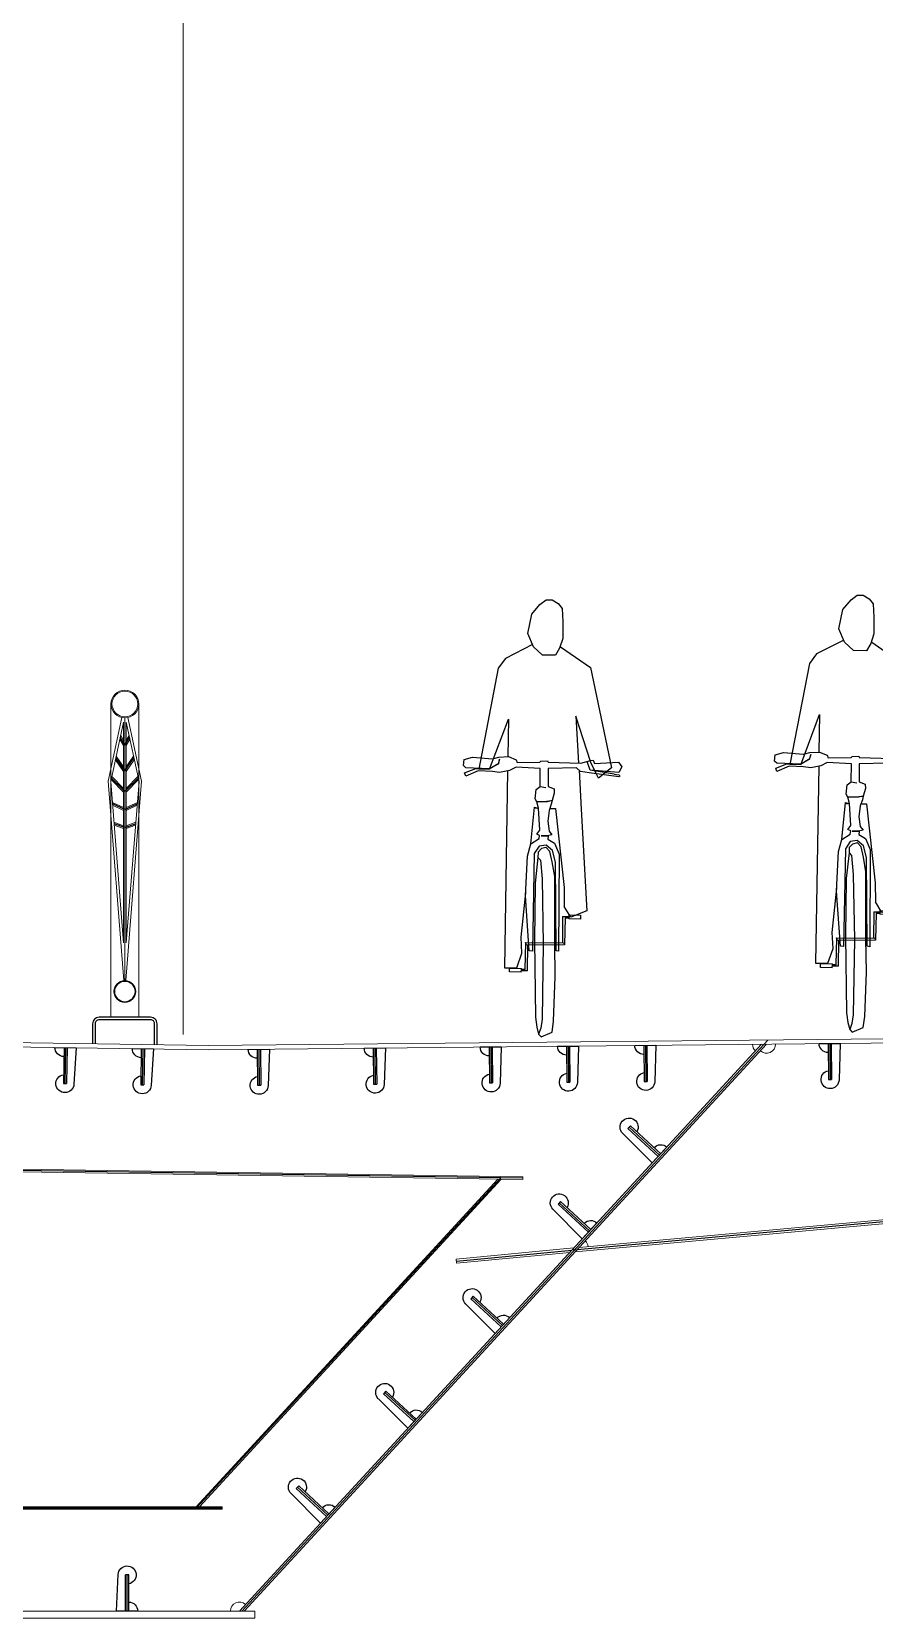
# Model space of a CAD drawing. Extents: x -2611510 to 954358, y -247163 to 181535.
# Drawn here: x 852460 to 855730, y 39031 to 45188 of the extents above; entities that cross this region are included whole.
import ezdxf

# ---------------------------------------------------------------- set-up
doc = ezdxf.new("R2010")
doc.units = 0
doc.linetypes.add('ACAD_ISO08W100', pattern=[36, 24, -3, 6, -3])
doc.layers.get('Defpoints').update_dxf_attribs({"color": 8})
for name, color, linetype, lineweight in [('文字', 7, 'Continuous', 15), ('标注', 3, 'Continuous', 18), ('细实线', 7, 'Continuous', 15), ('钢板粗线', 1, 'Continuous', 25), ('钢板细线', 6, 'Continuous', 15)]:
    doc.layers.add(name, color=color, linetype=linetype, lineweight=lineweight)
doc.layers.add('汽车', color=150, linetype='Continuous')

# ---------------------------------------------------------------- blocks, each defined once
blk = doc.blocks.new('A$C3DE66DF3')
at = {"layer": '汽车', "color": 1}
for p, q in [((0.337, 1.4819), (0.4401, 1.4296)), ((0.1182, 1.395), (0.0392, 1.016)), ((0.4401, 1.4296), (0.4669, 1.3934)), ((0.4669, 1.3934), (0.5405, 1.0113)), ((0.117, 1.0361), (0.1739, 1.2118)), ((0.1739, 1.2118), (0.1634, 1.0342)), ((0.4283, 1.2006), (0.4306, 1.0587)), ((0.4998, 1.0109), (0.4283, 1.2006)), ((0.0123, 1.0383), (0, 1.0202)), ((0, 1.0202), (0.0119, 0.9989)), ((0.1034, 1.033), (0.0123, 1.0383)), ((0.0978, 0.997), (0.117, 1.0361)), ((0.108, 1.0454), (0.1034, 1.033)), ((0.1188, 1.0443), (0.108, 1.0454)), ((0.1545, 1.034), (0.1188, 1.0443)), ((0.1194, 1.0074), (0.1316, 1.0406)), ((0.2786, 1.0378), (0.1545, 1.034)), ((0.2804, 1.0427), (0.2786, 1.0378)), ((0.3055, 1.042), (0.2804, 1.0427)), ((0.3096, 1.0377), (0.3055, 1.042)), ((0.3954, 1.0372), (0.3096, 1.0377)), ((0.3991, 1.0471), (0.3954, 1.0372)), ((0.4288, 1.0588), (0.3991, 1.0471)), ((0.4647, 1.0568), (0.4288, 1.0588)), ((0.4649, 1.0342), (0.462, 1.0494)), ((0.462, 1.0494), (0.4677, 1.0304)), ((0.4892, 1.0507), (0.4647, 1.0568)), ((0.5007, 1.0126), (0.4649, 1.0342)), ((0.4677, 1.0304), (0.5007, 1.0126)), ((0.5648, 1.0568), (0.4892, 1.0507)), ((0.5956, 1.0483), (0.5648, 1.0568)), ((0.5896, 1.0166), (0.5982, 1.0248)), ((0.5982, 1.0248), (0.5956, 1.0483)), ((0.0099, 0.9894), (0.0073, 0.9848)), ((0.0073, 0.9848), (0.0114, 0.9822)), ((0.0293, 0.9925), (0.0099, 0.9894)), ((0.0114, 0.9822), (0.1241, 0.9972)), ((0.0119, 0.9989), (0.1194, 1.0074)), ((0.0293, 0.9925), (0.1194, 1.0074)), ((0.0392, 1.016), (0.0882, 0.9775)), ((0.0882, 0.9775), (0.0978, 0.997)), ((0.1241, 0.9972), (0.1557, 1.0025)), ((0.1619, 1.0078), (0.1532, 0.8599)), ((0.1557, 1.0025), (0.172, 1.0163)), ((0.172, 1.0163), (0.2783, 1.0139)), ((0.2783, 1.0139), (0.2788, 0.946)), ((0.3081, 1.0143), (0.3999, 1.0186)), ((0.3085, 0.9464), (0.3081, 1.0143)), ((0.3999, 1.0186), (0.4239, 1.007)), ((0.4239, 1.007), (0.4617, 0.9987)), ((0.4315, 1.0053), (0.4437, 0.2611)), ((0.4617, 0.9987), (0.4886, 1.0029)), ((0.4886, 1.0029), (0.5432, 1.0055)), ((0.4998, 1.0109), (0.5405, 1.0113)), ((0.5007, 1.0126), (0.5896, 1.0166)), ((0.5518, 1.0136), (0.5007, 1.0126)), ((0.5432, 1.0055), (0.5895, 0.9856)), ((0.594, 0.9981), (0.5518, 1.0136)), ((0.5895, 0.9856), (0.594, 0.9981)), ((0.2559, 0.9375), (0.2554, 0.9208)), ((0.2554, 0.9208), (0.2633, 0.8925)), ((0.2788, 0.946), (0.2559, 0.9375)), ((0.3085, 0.9464), (0.2875, 0.9428)), ((0.3241, 0.935), (0.3085, 0.9464)), ((0.321, 0.8882), (0.3281, 0.8997)), ((0.3281, 0.8997), (0.3241, 0.935)), ((0.1532, 0.8599), (0.1322, 0.4768)), ((0.2506, 0.8632), (0.2183, 0.5645)), ((0.2724, 0.8632), (0.2505, 0.8623)), ((0.2723, 0.8634), (0.2506, 0.8632)), ((0.2959, 0.889), (0.2633, 0.8925)), ((0.2633, 0.8925), (0.2816, 0.8886)), ((0.2633, 0.8925), (0.2667, 0.8786)), ((0.2667, 0.8786), (0.2752, 0.8557)), ((0.2752, 0.8557), (0.2798, 0.8145)), ((0.2816, 0.8886), (0.321, 0.8882)), ((0.321, 0.8882), (0.2959, 0.889)), ((0.3098, 0.7809), (0.3148, 0.8637)), ((0.3148, 0.8637), (0.321, 0.8882)), ((0.3185, 0.8638), (0.3148, 0.8637)), ((0.3148, 0.8637), (0.3304, 0.8624)), ((0.3298, 0.8679), (0.3185, 0.8638)), ((0.3442, 0.7288), (0.3298, 0.8679)), ((0.2798, 0.8145), (0.2745, 0.777)), ((0.3211, 0.7655), (0.3098, 0.7809)), ((0.2551, 0.7319), (0.2371, 0.6906)), ((0.2803, 0.7466), (0.2551, 0.7319)), ((0.2618, 0.7041), (0.2863, 0.7247)), ((0.2745, 0.777), (0.2641, 0.7639)), ((0.2641, 0.7639), (0.2824, 0.76)), ((0.305, 0.7601), (0.279, 0.7584)), ((0.279, 0.7584), (0.2803, 0.7466)), ((0.2824, 0.76), (0.305, 0.7601)), ((0.2863, 0.7247), (0.313, 0.7205)), ((0.3109, 0.7608), (0.3211, 0.7655)), ((0.3122, 0.749), (0.3109, 0.7608)), ((0.3442, 0.7288), (0.3122, 0.749)), ((0.313, 0.7205), (0.331, 0.6928)), ((0.3571, 0.6832), (0.3442, 0.7288)), ((0.2371, 0.6906), (0.239, 0.3232)), ((0.2483, 0.3255), (0.2513, 0.66)), ((0.2513, 0.66), (0.2618, 0.7041)), ((0.2538, 0.6055), (0.263, 0.6613)), ((0.263, 0.6613), (0.2718, 0.7004)), ((0.2718, 0.7004), (0.2856, 0.7151)), ((0.2856, 0.7151), (0.3039, 0.7112)), ((0.3076, 0.6675), (0.3013, 0.5965)), ((0.3039, 0.7112), (0.3161, 0.6982)), ((0.3172, 0.6781), (0.3076, 0.6675)), ((0.3161, 0.6982), (0.3172, 0.6781)), ((0.3172, 0.6781), (0.3281, 0.581)), ((0.331, 0.6928), (0.3379, 0.3236)), ((0.3639, 0.5326), (0.3571, 0.6832)), ((0.2534, 0.3546), (0.2538, 0.6055)), ((0.2183, 0.5645), (0.2176, 0.4926)), ((0.3013, 0.5965), (0.2968, 0.35)), ((0.3281, 0.581), (0.3298, 0.3632)), ((0.3807, 0.3765), (0.3633, 0.5446)), ((0.1926, 0.4527), (0.2176, 0.4926)), ((0.3496, 0.3249), (0.3639, 0.5326)), ((0.1322, 0.4768), (0.1926, 0.4527)), ((0.2001, 0.4605), (0.1557, 0.4593)), ((0.1557, 0.4593), (0.1559, 0.4453)), ((0.1559, 0.4453), (0.2008, 0.4457)), ((0.2001, 0.4605), (0.2007, 0.4501)), ((0.2238, 0.4552), (0.2006, 0.4544)), ((0.2007, 0.4501), (0.2008, 0.4457)), ((0.2148, 0.4497), (0.2007, 0.4501)), ((0.2148, 0.4497), (0.2171, 0.3482)), ((0.2238, 0.4552), (0.2247, 0.3558)), ((0.3298, 0.3632), (0.3265, 0.0739)), ((0.3775, 0.3165), (0.3807, 0.3765)), ((0.2199, 0.3556), (0.2171, 0.3482)), ((0.2171, 0.3482), (0.3603, 0.3464)), ((0.364, 0.3563), (0.2199, 0.3556)), ((0.239, 0.3232), (0.2483, 0.3255)), ((0.2516, 0.2269), (0.2534, 0.3546)), ((0.2968, 0.35), (0.3012, 0.0663)), ((0.3379, 0.3236), (0.3496, 0.3249)), ((0.3565, 0.2493), (0.3557, 0.3487)), ((0.3603, 0.3464), (0.364, 0.3563)), ((0.3656, 0.2547), (0.3632, 0.3563)), ((0.3968, 0.2614), (0.3775, 0.3165)), ((0.3565, 0.2493), (0.3798, 0.25)), ((0.3656, 0.2547), (0.3797, 0.2543)), ((0.4245, 0.2592), (0.3796, 0.2588)), ((0.3797, 0.2543), (0.3796, 0.2588)), ((0.3803, 0.244), (0.3797, 0.2543)), ((0.3803, 0.244), (0.4246, 0.2452)), ((0.4437, 0.2611), (0.3968, 0.2614)), ((0.4246, 0.2452), (0.4245, 0.2592)), ((0.2578, 0.0596), (0.2516, 0.2269)), ((0.3012, 0.0663), (0.306, 0.0335)), ((0.3265, 0.0739), (0.3212, 0.0364)), ((0.2637, 0.018), (0.2578, 0.0596)), ((0.305, 0), (0.2637, 0.018)), ((0.3146, 0.0106), (0.305, 0)), ((0.306, 0.0335), (0.3146, 0.0106)), ((0.3212, 0.0364), (0.3146, 0.0106))]:
    blk.add_line(p, q, dxfattribs=at)
blk.add_lwpolyline([(0.2998, 1.4421), (0.3336, 1.4742), (0.3558, 1.5244), (0.3401, 1.5971), (0.3094, 1.6332), (0.2865, 1.6511), (0.2638, 1.6509), (0.2412, 1.6371), (0.2261, 1.6188), (0.2228, 1.5687), (0.2234, 1.5051), (0.2351, 1.4688), (0.2505, 1.4416)], close=True, dxfattribs=at)
blk.add_lwpolyline([(0.2312, 1.4733), (0.1182, 1.395)], dxfattribs=at)
blk = doc.blocks.new('12-140加劲 有过焊孔')
at = {"layer": 'Defpoints'}
blk.add_line((0, 0), (0, 140), dxfattribs=at)
at = {"layer": '钢板粗线', "color": 7}
for p, q in [((-6, 0), (-6, 140)), ((-6, 140), (6, 140)), ((6, 0), (6, 140)), ((41, 0), (35, 141.5)), ((-41, 0), (41, 0))]:
    blk.add_line(p, q, dxfattribs=at)
for centre, start, end in [((0, 140), 2.44105, 260.12911), ((-6, 0), 90, 180)]:
    blk.add_arc(centre, 35, start, end, dxfattribs=at)
blk = doc.blocks.new('14-160加劲 有过焊孔')
at = {"layer": 'Defpoints'}
blk.add_line((38609.4, 31489.3), (38609.4, 31649.3), dxfattribs=at)
at = {"layer": '钢板粗线', "color": 7}
for p, q in [((38602.4, 31489.3), (38602.4, 31649.3)), ((38602.4, 31649.3), (38616.4, 31649.3)), ((38616.4, 31489.3), (38616.4, 31649.3)), ((38651.4, 31489.3), (38644.3, 31650.8)), ((38567.4, 31489.3), (38651.4, 31489.3))]:
    blk.add_line(p, q, dxfattribs=at)
for centre, start, end in [((38609.4, 31649.3), 2.49324, 258.46304), ((38602.4, 31489.3), 90, 180)]:
    blk.add_arc(centre, 35, start, end, dxfattribs=at)
blk = doc.blocks.new('人行护栏')
for p, q in [((-65, 926), (-11.4, 1173.2)), ((-54, 1226), (-54, 10)), ((65, 926), (11.4, 1173.2)), ((54, 1226), (54, 10)), ((-54.9, 925.3), (-5, 1155.7)), ((-5, 298.7), (-5, 1155.7)), ((5, 298.7), (5, 1155.7)), ((54.9, 925.3), (5, 1155.7)), ((-5, 1064.7), (-19.3, 1089.5)), ((-5, 1084.7), (-16.2, 1104)), ((5, 1084.7), (16.2, 1104)), ((5, 1064.7), (19.3, 1089.5)), ((-5, 964.4), (-36.6, 1009.6)), ((-5, 981.9), (-33.8, 1022.9)), ((5, 981.9), (33.8, 1022.9)), ((5, 964.4), (36.6, 1009.6)), ((-3.4, 152.4), (-65, 926)), ((-5, 298.7), (-54.9, 925.3)), ((-5, 883.9), (-53.4, 932.3)), ((-5, 898.1), (-50.9, 943.9)), ((3.4, 152.4), (65, 926)), ((5, 898.1), (50.9, 943.9)), ((5, 883.9), (53.4, 932.3)), ((5, 298.7), (54.9, 925.3)), ((-5, 823.8), (-48.4, 844.1)), ((-5, 812.8), (-47.5, 832.6)), ((5, 823.8), (48.4, 844.1)), ((5, 812.8), (47.5, 832.6)), ((-5, 753.1), (-42.3, 766.7)), ((-5, 742.5), (-41.4, 755.7)), ((5, 753.1), (42.3, 766.7)), ((5, 742.5), (41.4, 755.7))]:
    blk.add_line(p, q)
at = {"linetype": 'ACAD_ISO08W100', "ltscale": 0.1}
blk.add_line((0, 152.5), (0, 1172), dxfattribs=at)
for centre, radius in [((0, 1226), 54), ((0, 1226), 50), ((0, 110), 42.5), ((0, 110), 39.5)]:
    blk.add_circle(centre, radius)
at = {"layer": 'Defpoints'}
for p, q in [((0, 1066), (-17.8, 1096.8)), ((0, 1066), (17.8, 1096.8)), ((0, 966), (-35.2, 1016.3)), ((0, 966), (35.2, 1016.3)), ((0, 886), (-52.1, 938.1)), ((0, 886), (52.1, 938.1)), ((0, 816), (-48, 838.4)), ((0, 816), (48, 838.4)), ((0, 746), (-41.8, 761.2)), ((0, 746), (41.8, 761.2))]:
    blk.add_line(p, q, dxfattribs=at)

msp = doc.modelspace()

# ---------------------------------------------------------------- linework, layer by layer
at = {"layer": 'Defpoints'}
for p, q in [((855316.7, 41274.9), (853275.3, 39058.7)), ((859396.5, 40900.2), (854576.6, 40461.1)), ((854280.3, 40740.1), (853099.9, 39458.7)), ((854107.9, 40416.4), (854555.8, 40459.3)), ((854576.6, 40461.1), (854555.8, 40459.3))]:
    msp.add_line(p, q, dxfattribs=at)
at = {"layer": 'Defpoints', "color": 8}
for p, q in [((854365.5, 40738.8), (849351.6, 40814.1)), ((849615, 39458.7), (853198.6, 39458.7))]:
    msp.add_line(p, q, dxfattribs=at)
at = {"layer": '文字'}
msp.add_line((853047.4, 41296.4), (853047.4, 51345.4), dxfattribs=at)
at = {"layer": '钢板粗线'}
for points in [[(852946.5, 41256.2), (852946.5, 41338.1, 0.414214), (852921.5, 41363.1), (852721.5, 41363.1, 0.414214), (852696.5, 41338.1), (852696.5, 41259.9)], [(852936.5, 41256.3), (852936.5, 41338.1, 0.414214), (852921.5, 41353.1), (852721.5, 41353.1, 0.414214), (852706.5, 41338.1), (852706.5, 41259.9)]]:
    msp.add_lwpolyline(points, format="xyb", dxfattribs=at)
at = {"layer": '钢板细线'}
for p, q in [((855292.2, 41258.7), (853265.8, 39058.7)), ((855311.4, 41258.9), (853284.8, 39058.7)), ((859384.5, 40891), (854568.5, 40452.4)), ((859384.5, 40907.1), (854584.7, 40469.9)), ((854365.4, 40733.8), (849351.5, 40809.1)), ((854365.6, 40743.8), (849351.6, 40819.1)), ((854269, 40735.3), (853097.7, 39463.7)), ((854282.4, 40735.1), (853111.3, 39463.7)), ((854365.4, 40733.8), (854365.6, 40743.8)), ((849615, 39463.7), (853198.6, 39463.7)), ((849615, 39453.7), (853198.6, 39453.7)), ((853198.6, 39463.7), (853198.6, 39453.7)), ((849335.3, 39058.7), (853325.3, 39058.7)), ((853325.3, 39058.7), (853325.3, 39030.7)), ((849335.3, 39030.7), (853325.3, 39030.7))]:
    msp.add_line(p, q, dxfattribs=at)
at = {"layer": '钢板细线', "color": 7}
for p, q in [((854107.1, 40424.3), (854564, 40468.1)), ((854108.7, 40408.4), (854107.1, 40424.3)), ((854108.7, 40408.4), (854547.7, 40450.4))]:
    msp.add_line(p, q, dxfattribs=at)
at = {"layer": '钢板细线'}
for points in [[(859446.4, 41300.3), (853146.4, 41237.2), (839446.4, 41442.7)], [(859446.4, 41316.3), (853146.4, 41253.2), (839446.7, 41458.7)]]:
    msp.add_lwpolyline(points, dxfattribs=at)
for centre, start, end in [((855292.2, 41258.7), 180.57371, 227.69059), ((855311.4, 41258.9), 227.69059, 0.57371), ((854584.7, 40469.9), 5.16408, 47.35108), ((853265.8, 39058.7), 47.41369, 180)]:
    msp.add_arc(centre, 35, start, end, dxfattribs=at)

# ---------------------------------------------------------------- block references
at = {"layer": '标注', "xscale": -1}
msp.add_blockref('人行护栏', (852821.5, 41353.1), dxfattribs=at)
at = {"layer": '汽车', "xscale": -1027.205338051362, "yscale": 1027.205338051309, "zscale": 1027.205338051279, "rotation": 359.9999816246077}
for p in [(854750.2, 41287.1), (855957.5, 41305)]:
    msp.add_blockref('A$C3DE66DF3', p, dxfattribs=at)
at = {"layer": '细实线', "xscale": -1}
for p, rotation in [((854841.3, 41254.2), 180.5737091599), ((855556.7, 41261.3), 180.5737091599), ((852591.3, 41245.6), 179.0193143057454), ((852891.3, 41241.1), 179.0193143057454), ((853341.3, 41239.1), 180.5737091599), ((853791.3, 41243.6), 180.5737091599), ((854241.3, 41248.2), 180.5737091599), ((854541.3, 41251.2), 180.5737091599)]:
    msp.add_blockref('12-140加劲 有过焊孔', p, dxfattribs=dict(at, rotation=rotation))
at = {"layer": '钢板细线', "xscale": -1}
for p, rotation in [((904215.1, 47892.4), 47.35108087024398), ((903944.1, 47598.2), 47.35108087024398), ((903605.4, 47230.5), 47.35108087022557), ((903266.6, 46862.7), 47.35108087023971), ((902927.9, 46495), 47.35108087023971)]:
    msp.add_blockref('14-160加劲 有过焊孔', p, dxfattribs=dict(at, rotation=rotation))
msp.add_blockref('12-140加劲 有过焊孔', (852830.3, 39058.7), dxfattribs=at)

doc.saveas('drawing.dxf')
